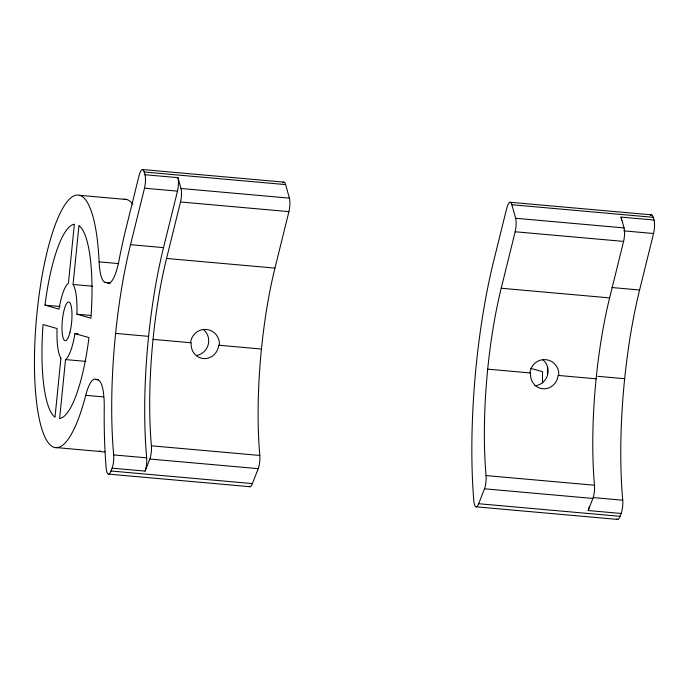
<?xml version="1.0" encoding="UTF-8"?>
<svg xmlns="http://www.w3.org/2000/svg" width="689" height="689" viewBox="0 0 689 689"><rect width="100%" height="100%" fill="white"/><g stroke="black" fill="none" stroke-linecap="round" stroke-linejoin="round"><path stroke-width="1.03" d="M65.524 359.58L59.624 418.499A97.537 23.581 -84.9 0 0 88.967 337.584L74.946 333.605A39.015 9.431 -84.9 0 1 65.524 359.58L85.884 361.389M73.051 284.479L78.959 225.561A97.537 23.581 -84.9 0 1 90.905 318.197L76.892 314.218A39.015 9.431 -84.9 0 0 73.051 284.479L92.335 286.193M109.809 283.3L105.107 282.344A39.015 9.431 -84.9 0 1 99.113 261.872A126.802 30.66 -84.9 0 0 57.023 220.204A126.802 30.66 -84.9 0 0 37.861 411.445A126.802 30.66 -84.9 0 0 85.737 395.331A39.015 9.431 -84.9 0 1 95.392 379.303L98.131 380.078A39.015 9.431 -84.9 0 1 104.246 407.897A214.58 51.882 -84.9 0 0 106.123 467.788A14.633 3.54 -84.9 0 0 110.998 471.009L112.109 468.175A9.758 2.36 -84.9 0 0 113.676 454.912A185.324 44.811 -84.9 0 1 130.531 244.69L144.492 188.209A9.758 2.36 -84.9 0 0 144.974 174.73L144.216 172.017L285.625 184.6L289.406 198.139A9.758 2.36 -84.9 0 1 288.924 211.626L274.963 268.107A165.816 40.091 -84.9 0 0 259.813 455.446A9.758 2.36 -84.9 0 1 258.237 468.666L252.407 483.592A14.633 3.54 -84.9 0 1 249.056 486.262M112.109 468.175L145.103 471.112A9.758 2.36 -84.9 0 0 146.671 457.849A185.324 44.811 -84.9 0 1 163.526 247.627L177.486 191.146A9.758 2.36 -84.9 0 0 177.969 177.659L144.974 174.73M145.103 471.112L149.832 459.02A9.758 2.36 -84.9 0 0 151.399 445.8A165.816 40.091 -84.9 0 1 166.549 258.461L180.509 201.98A9.758 2.36 -84.9 0 0 180.992 188.493L177.969 177.659M511.875 204.736A14.633 3.54 -84.9 0 0 506.622 208.715L493.651 261.165A214.58 51.882 -84.9 0 0 473.782 500.498A14.633 3.54 -84.9 0 0 478.657 503.728L484.496 488.802A9.758 2.36 -84.9 0 0 486.064 475.582A165.816 40.091 -84.9 0 1 501.213 288.243L515.174 231.762A9.758 2.36 -84.9 0 0 515.656 218.275L511.875 204.736L653.284 217.319L654.042 220.024A9.758 2.36 -84.9 0 1 653.56 233.511L639.599 289.991A185.324 44.811 -84.9 0 0 622.744 500.214A9.758 2.36 -84.9 0 1 621.177 513.477L620.066 516.311A14.633 3.54 -84.9 0 1 616.724 518.972M621.177 513.477L588.182 510.54L592.902 498.448A9.758 2.36 -84.9 0 0 594.478 485.228A165.816 40.091 -84.9 0 1 609.627 297.889L623.588 241.408A9.758 2.36 -84.9 0 0 624.07 227.921L621.047 217.087L654.042 220.024M142.494 169.546L283.902 182.129M510.153 202.265L651.561 214.847M180.992 188.493L289.406 198.139M515.656 218.275L624.07 227.921M144.492 188.209L177.486 191.146M623.76 230.858L653.56 233.511M180.509 201.98L288.924 211.626M515.174 231.762L623.588 241.408M79.614 195.332L126.75 199.526M130.531 244.69L163.526 247.627M611.927 287.528L639.599 289.991M166.549 258.461L274.963 268.107M501.213 288.243L609.627 297.889M99.113 261.872L118.749 263.62M105.107 282.344L110.464 282.826M45 305.158L59.021 309.137A39.015 9.431 -84.9 0 1 68.435 283.17L74.343 224.252A97.537 23.581 -84.9 0 0 45 305.158L60.003 306.493M76.892 314.218L90.819 315.459M115.597 333.416L148.591 336.353M597.863 376.332L624.665 378.717M153.036 339.384L190.741 342.734M219.024 345.249L261.45 349.03M487.7 369.158L530.125 372.938M558.4 375.453L596.114 378.812M74.946 333.605L78.158 333.889M95.392 379.303L98.605 379.587M85.737 395.331L103.41 396.898M151.399 445.8L259.813 455.446M486.064 475.582L594.478 485.228M54.353 447.419L101.49 451.614M113.676 454.912L146.671 457.849M593.866 497.639L622.744 500.214M149.832 459.02L258.237 468.666M484.496 488.802L592.902 498.448M110.998 471.009L252.407 483.592M478.657 503.728L620.066 516.311M108.759 474.135L250.167 486.718M476.418 506.854L617.826 519.437M530.564 368.322L542.579 371.733A39.015 9.431 -84.9 0 0 542.596 382.929M144.216 172.017A14.633 3.54 -84.9 0 0 138.963 175.996L125.992 228.447A214.58 51.882 -84.9 0 0 119.042 260.227A39.015 9.431 -84.9 0 1 107.846 283.119M124.003 199.267A126.802 30.66 -84.9 0 1 132.865 204.254M105.021 451.751A126.802 30.66 -84.9 0 1 99.716 450.873M218.714 345.223A14.615 13.797 -77 0 1 203.444 358.556A14.615 13.797 -77 0 1 191.206 342.777M190.577 342.717A14.615 14.426 -68.3 0 1 206.355 329.463A14.615 14.426 -68.3 0 1 219.352 345.284M203.462 329.557A14.633 14.185 -74.1 0 1 208.267 344.466A14.633 14.185 -74.1 0 1 196.994 355.378M282.757 182.774A14.633 3.54 -84.9 0 1 285.625 184.6M558.09 375.427A14.615 13.797 -77 0 1 542.82 388.76A14.615 13.797 -77 0 1 530.582 372.982M529.953 372.921A14.615 14.426 -68.3 0 1 545.74 359.658A14.615 14.426 -68.3 0 1 558.727 375.479M542.837 359.761A14.633 14.185 -74.1 0 1 547.462 375.341A14.633 14.185 -74.1 0 1 535.026 385.78M621.047 217.087A9.758 2.36 -84.9 0 1 621.521 220.48M589.147 507.044A9.758 2.36 -84.9 0 1 588.182 510.54M650.416 215.485A14.633 3.54 -84.9 0 1 653.284 217.319M547.557 374.093A19.507 4.72 -84.9 0 1 547.591 366.815M60.916 358.271L55.008 417.189A97.537 23.581 -84.9 0 1 43.062 324.553L57.075 328.532A39.015 9.431 -84.9 0 0 60.916 358.271M70.002 332.201A19.507 4.72 -84.9 0 0 68.926 301.98A19.507 4.72 -84.9 0 0 62.019 329.936A19.507 4.72 -84.9 0 0 70.002 332.201"/></g></svg>
